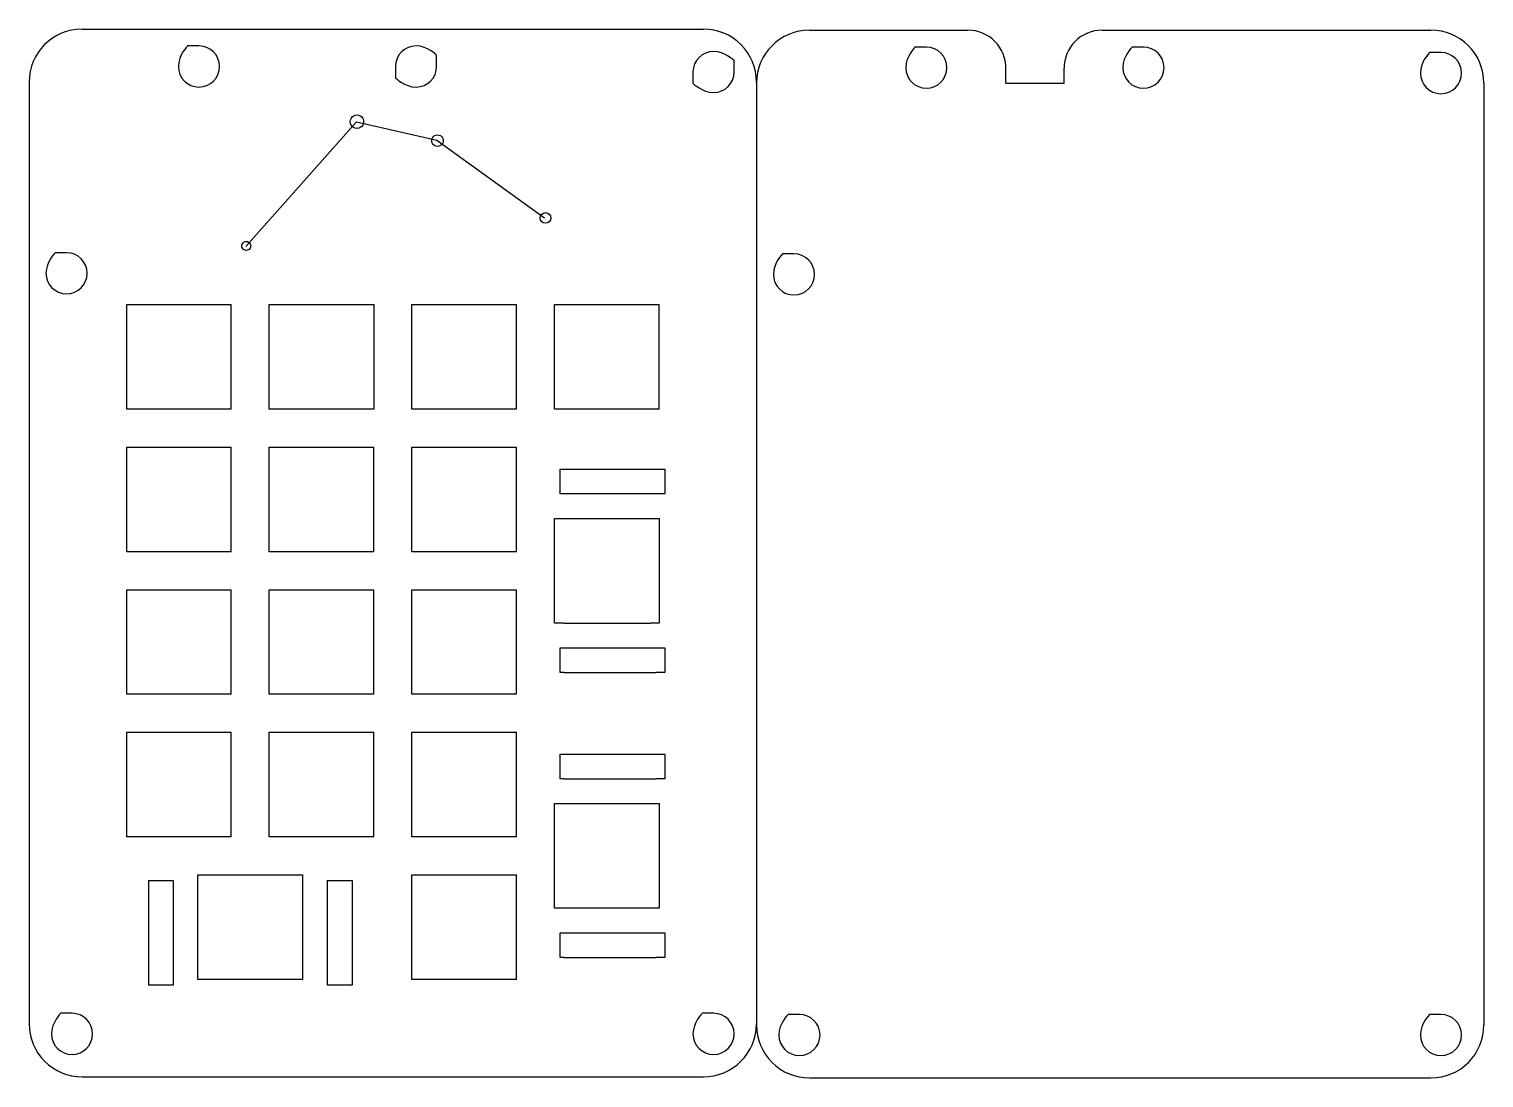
# Model space of a CAD drawing. Extents: x 36 to 586, y 43 to 440.
import ezdxf

# ---------------------------------------------------------------- set-up
doc = ezdxf.new("R2010")
doc.units = 0
doc.layers.get('0').update_dxf_attribs({"linetype": 'CONTINUOUS'})
for name, color, linetype in [('Cuts', 7, 'CONTINUOUS'), ('Layer_1', 7, 'CONTINUOUS'), ('numpad_base', 7, 'CONTINUOUS'), ('numpad_plate', 7, 'CONTINUOUS')]:
    doc.layers.add(name, color=color, linetype=linetype)

msp = doc.modelspace()

# ---------------------------------------------------------------- linework, layer by layer
at = {"color": 1}
for points in [[(80.819865, 117.656869), (80.819865, 78.056989)], [(90.179827, 117.656869), (90.179827, 78.056989)], [(99.53979, 80.216989), (99.53979, 119.816861)], [(139.139633, 119.816861), (139.139633, 80.216989)], [(148.499595, 117.656869), (148.499595, 78.056989)], [(157.859557, 117.656869), (157.859557, 78.056989)], [(115.648462, 43.342039), (166.444095, 43.342039)], [(331.064288, 42.911314), (566.39796, 42.911314)]]:
    msp.add_lwpolyline(points, dxfattribs=at)
at = {"layer": 'Cuts', "color": 1}
for points in [[(80.819865, 117.656869), (90.179828, 117.656869)], [(99.53979, 119.816861), (139.139633, 119.816861)], [(148.499595, 117.656869), (157.859557, 117.656869)], [(90.179827, 78.056989), (80.819865, 78.056989)], [(139.139633, 80.216989), (99.53979, 80.216989)], [(157.859557, 78.056989), (148.499595, 78.056989)]]:
    msp.add_lwpolyline(points, dxfattribs=at)
at = {"layer": 'Layer_1', "color": 7}
msp.add_lwpolyline([(117.610762, 357.877271), (159.547035, 405.016174), (189.97449, 398.079341), (230.807175, 368.755481)], dxfattribs=at)
for points in [[(162.267652, 405.119636)], [(192.40995, 397.933894)], [(233.162168, 368.660089)], [(119.490428, 358.050229)]]:
    msp.add_lwpolyline(points, close=True, dxfattribs=at)
at = {"layer": 'Layer_1', "color": 1}
for points in [[(72.539805, 296.215406), (72.539805, 335.815324), (112.139723, 335.815324)], [(112.139723, 296.215406), (112.139723, 335.815324)], [(180.539587, 296.215406), (180.539587, 335.815324), (220.139512, 335.815324)], [(220.139512, 296.215406), (220.139512, 335.815324)], [(234.539483, 296.215406), (234.539483, 335.815324), (274.1394, 335.815324)], [(274.1394, 296.215406), (274.1394, 335.815324)], [(112.139723, 296.215406), (72.539805, 296.215406)], [(220.139512, 296.215406), (180.539587, 296.215406)], [(274.1394, 296.215406), (234.539483, 296.215406)], [(72.539805, 242.215796), (72.539805, 281.815721), (112.139723, 281.815721)], [(112.139723, 242.215796), (112.139723, 281.815721)], [(126.5397, 242.215796), (126.5397, 281.815721), (166.139618, 281.815721)], [(166.139617, 242.215796), (166.139617, 281.815721)], [(180.539587, 242.215511), (180.539587, 281.815436), (220.139512, 281.815436)], [(220.139512, 242.215511), (220.139512, 281.815436)], [(238.211475, 264.176606), (236.699475, 264.176606), (236.699475, 273.536591), (238.211475, 273.536591)], [(238.211475, 273.536591), (273.0594, 273.536591)], [(273.0594, 273.536591), (276.299393, 273.536591), (276.299392, 264.176606), (273.0594, 264.176606)], [(273.0594, 264.176606), (238.211475, 264.176606)], [(234.539483, 215.216989), (234.539483, 254.816629), (238.211475, 254.816629)], [(238.211475, 254.816629), (270.827407, 254.816629)], [(270.827407, 254.816629), (274.1394, 254.816629), (274.1394, 215.216989), (270.827407, 215.216989)], [(112.139723, 242.215796), (72.539805, 242.215796)], [(166.139617, 242.215796), (126.5397, 242.215796)], [(220.139512, 242.215511), (180.539587, 242.215511)], [(72.539805, 188.216194), (72.539805, 227.816111), (112.13973, 227.816111)], [(112.13973, 188.216194), (112.13973, 227.816111)], [(126.5397, 188.216194), (126.5397, 227.816111), (166.139618, 227.816111)], [(166.139617, 188.216194), (166.139617, 227.816111)], [(180.539587, 188.215909), (180.539587, 227.815826), (220.139512, 227.815826)], [(220.139512, 188.215909), (220.139512, 227.815826)], [(238.211475, 215.216989), (234.539483, 215.216989)], [(238.211475, 215.216989), (270.827407, 215.216989)], [(238.211475, 196.497026), (236.699475, 196.497026), (236.699475, 205.857011), (238.211475, 205.857011)], [(238.211475, 205.857011), (273.0594, 205.857011)], [(273.0594, 205.857011), (276.299393, 205.857011), (276.299392, 196.497026), (273.0594, 196.497026)], [(238.211475, 196.497026), (273.0594, 196.497026)], [(112.13973, 188.216194), (72.539805, 188.216194)], [(166.139617, 188.216194), (126.5397, 188.216194)], [(220.139512, 188.215909), (180.539587, 188.215909)], [(72.539805, 134.216584), (72.539805, 173.816501), (112.13973, 173.816501)], [(112.13973, 134.216584), (112.13973, 173.816501)], [(126.5397, 134.216584), (126.5397, 173.816501), (166.139618, 173.816501)], [(166.139617, 134.216584), (166.139617, 173.816501)], [(180.539587, 134.216299), (180.539587, 173.816224), (220.139512, 173.816224)], [(220.139512, 134.216299), (220.139512, 173.816224)], [(238.211475, 156.176824), (236.699475, 156.176824), (236.699475, 165.536809), (238.211475, 165.536809)], [(238.211475, 165.536809), (273.0594, 165.536809)], [(273.0594, 165.536809), (276.2994, 165.536809), (276.2994, 156.176824), (273.0594, 156.176824)], [(238.211475, 156.176824), (273.0594, 156.176824)], [(234.539483, 107.217206), (234.539483, 146.816839), (238.211475, 146.816839)], [(238.211475, 146.816839), (270.827407, 146.816839)], [(270.827407, 146.816839), (274.1394, 146.816839), (274.1394, 107.217206), (270.827407, 107.217206)], [(112.13973, 134.216584), (72.539805, 134.216584)], [(166.139617, 134.216584), (126.5397, 134.216584)], [(220.139512, 134.216299), (180.539587, 134.216299)], [(180.539587, 80.216689), (180.539587, 119.816614), (220.139512, 119.816614)], [(220.139512, 80.216689), (220.139512, 119.816614)], [(238.211475, 107.217206), (234.539483, 107.217206)], [(270.827407, 107.217206), (238.211475, 107.217206)], [(238.211475, 88.497214), (236.699475, 88.497214), (236.699475, 97.857221), (238.211475, 97.857221)], [(238.211475, 97.857221), (273.0594, 97.857221)], [(273.0594, 97.857221), (276.2994, 97.857221), (276.2994, 88.497214), (273.0594, 88.497214)], [(238.211475, 88.497214), (273.0594, 88.497214)], [(220.139512, 80.216689), (180.539587, 80.216689)]]:
    msp.add_lwpolyline(points, dxfattribs=at)
msp.add_lwpolyline([(126.5397, 335.815324), (166.139618, 335.815324), (166.139618, 296.215406), (126.5397, 296.215406), (126.5397, 335.815324)], close=True, dxfattribs=at)
at = {"layer": 'Layer_1', "color": 7}
for points in [[(158.470777, 407.311763), (159.253949, 407.763927), (160.218856, 407.763927), (161.002027, 407.311763)], [(157.205152, 405.119636), (157.205152, 406.023965), (157.687606, 406.859599), (158.470777, 407.311763)], [(158.470777, 402.927509), (157.687606, 403.379674), (157.205152, 404.215308), (157.205152, 405.119636)], [(161.002027, 402.927509), (160.218856, 402.475345), (159.253949, 402.475345), (158.470777, 402.927509)], [(161.002027, 407.311763), (161.785199, 406.859599), (162.267652, 406.023965), (162.267652, 405.119636)], [(162.267652, 405.119636), (162.267652, 404.215308), (161.785199, 403.379674), (161.002027, 402.927509)], [(188.02245, 397.933894), (188.02245, 398.717645), (188.440576, 399.441861), (189.119325, 399.833737)], [(189.119325, 396.034051), (188.440576, 396.425926), (188.02245, 397.150142), (188.02245, 397.933894)], [(189.119325, 399.833737), (189.798074, 400.225613), (190.634326, 400.225613), (191.313075, 399.833737)], [(191.313075, 399.833737), (191.991824, 399.441861), (192.40995, 398.717645), (192.40995, 397.933894)], [(192.40995, 397.933894), (192.40995, 397.150142), (191.991824, 396.425926), (191.313075, 396.034051)], [(191.313075, 396.034051), (190.634326, 395.642175), (189.798074, 395.642175), (189.119325, 396.034051)], [(229.112167, 368.660089), (229.112168, 369.778465), (230.018791, 370.685089), (231.137168, 370.685089)], [(231.137168, 370.685089), (232.255544, 370.685089), (233.162167, 369.778465), (233.162168, 368.660089)], [(231.137168, 366.635089), (230.018791, 366.635089), (229.112168, 367.541712), (229.112167, 368.660089)], [(233.162168, 368.660089), (233.162167, 367.541712), (232.255544, 366.635089), (231.137168, 366.635089)], [(116.115428, 358.050229), (116.115428, 358.653114), (116.437063, 359.210204), (116.959178, 359.511647)], [(116.959178, 359.511647), (117.481292, 359.813089), (118.124563, 359.813089), (118.646678, 359.511647)], [(118.646678, 359.511647), (119.168792, 359.210204), (119.490428, 358.653114), (119.490428, 358.050229)], [(116.959178, 356.588811), (116.437063, 356.890254), (116.115428, 357.447343), (116.115428, 358.050229)], [(118.646678, 356.588811), (118.124563, 356.287368), (117.481292, 356.287368), (116.959178, 356.588811)], [(119.490428, 358.050229), (119.490428, 357.447343), (119.168792, 356.890254), (118.646678, 356.588811)]]:
    msp.add_open_spline(points, degree=3, dxfattribs=at)
at = {"layer": 'numpad_base', "color": 1}
for points in [[(331.06467, 439.761694), (391.074855, 439.761694)], [(441.870488, 439.761694), (566.398335, 439.761694)], [(405.474855, 419.723201), (405.474855, 425.361694)], [(427.470487, 419.723201), (427.470487, 425.361694)], [(35.592884, 420.147686), (35.5925, 63.386914)], [(311.022007, 419.716916), (311.021617, 62.956114)], [(405.474855, 419.723201), (427.470487, 419.723201)], [(586.443135, 419.716871), (586.44276, 62.956114)], [(55.638282, 43.342039), (115.648462, 43.342039)], [(166.444095, 43.342039), (290.971942, 43.342039)]]:
    msp.add_lwpolyline(points, dxfattribs=at)
for points in [[(367.539548, 425.588464)], [(383.130097, 425.588464)], [(449.744273, 425.588464)], [(465.334822, 425.588464)], [(562.392465, 423.506704)], [(577.983023, 423.506704)], [(317.395665, 347.270321)], [(332.986215, 347.270321)], [(319.47969, 59.166889)], [(335.070247, 59.166889)], [(562.392465, 59.166889)], [(577.983023, 59.166889)]]:
    msp.add_lwpolyline(points, close=True, dxfattribs=at)
for points in [[(331.06467, 439.761694), (319.994244, 439.76169), (311.01989, 430.787342), (311.019878, 419.716916)], [(401.257193, 435.544031), (398.556669, 438.244555), (394.893972, 439.761694), (391.074855, 439.761694)], [(405.474855, 425.361694), (405.474855, 429.180811), (403.957716, 432.843508), (401.257193, 435.544031)], [(431.68815, 435.544031), (428.987626, 432.843508), (427.470487, 429.180811), (427.470487, 425.361694)], [(441.870488, 439.761694), (438.05137, 439.761694), (434.388674, 438.244555), (431.68815, 435.544031)], [(580.572157, 433.8907), (576.813027, 437.649834), (571.71455, 439.761694), (566.398335, 439.761694)], [(371.029845, 433.383739), (371.029845, 433.383739), (367.539548, 429.893441), (367.539548, 425.588464)], [(375.334823, 433.383739), (375.334823, 433.383739), (375.334823, 433.383739), (371.029845, 433.383739)], [(383.130097, 425.588464), (383.130097, 429.893441), (379.6398, 433.383739), (375.334822, 433.383739)], [(453.23457, 433.383739), (453.23457, 433.383739), (449.744273, 429.893441), (449.744273, 425.588464)], [(457.539548, 433.383739), (457.539548, 433.383739), (457.539548, 433.383739), (453.23457, 433.383739)], [(465.334822, 425.588464), (465.334822, 429.893441), (461.844517, 433.383739), (457.539548, 433.383739)], [(565.88277, 431.301979), (565.88277, 431.301979), (562.392465, 427.811681), (562.392465, 423.506704)], [(570.18774, 431.301979), (570.18774, 431.301979), (570.18774, 431.301979), (565.88277, 431.301979)], [(577.983023, 423.506704), (577.983023, 427.811681), (574.492718, 431.301979), (570.18774, 431.301979)], [(586.443135, 419.716871), (586.443141, 425.033087), (584.331287, 430.131566), (580.572157, 433.8907)], [(367.539548, 425.588464), (367.539548, 421.283486), (371.029845, 417.793189), (375.334823, 417.793189)], [(375.334823, 417.793189), (379.6398, 417.793189), (383.130098, 421.283486), (383.130098, 425.588464)], [(449.744273, 425.588464), (449.744273, 421.283486), (453.23457, 417.793189), (457.539548, 417.793189)], [(457.539548, 417.793189), (461.844517, 417.793189), (465.334822, 421.283486), (465.334822, 425.588464)], [(562.392465, 423.506704), (562.392465, 419.201726), (565.88277, 415.711429), (570.18774, 415.711429)], [(570.18774, 415.711429), (574.492718, 415.711429), (577.983023, 419.201726), (577.983023, 423.506704)], [(320.885963, 355.065596), (320.885963, 355.065596), (317.395665, 351.575299), (317.395665, 347.270321)], [(325.19094, 355.065596), (325.19094, 355.065596), (325.19094, 355.065596), (320.885963, 355.065596)], [(332.986215, 347.270321), (332.986215, 351.575299), (329.495918, 355.065596), (325.19094, 355.065596)], [(317.395665, 347.270321), (317.395665, 342.965344), (320.885963, 339.475046), (325.19094, 339.475046)], [(325.19094, 339.475046), (329.495918, 339.475046), (332.986215, 342.965344), (332.986215, 347.270321)], [(322.969995, 66.962164), (322.969995, 66.962164), (319.47969, 63.471814), (319.47969, 59.166889)], [(327.274972, 66.962164), (327.274972, 66.962164), (327.274965, 66.962164), (322.969995, 66.962164)], [(335.070247, 59.166889), (335.070247, 63.471814), (331.579943, 66.962164), (327.274972, 66.962164)], [(565.88277, 66.962164), (565.88277, 66.962164), (562.392465, 63.471814), (562.392465, 59.166889)], [(570.18774, 66.962164), (570.18774, 66.962164), (570.18774, 66.962164), (565.88277, 66.962164)], [(577.983023, 59.166889), (577.983023, 63.471814), (574.492718, 66.962164), (570.18774, 66.962164)], [(311.019488, 62.956114), (311.019488, 57.639902), (313.131344, 52.541429), (316.890473, 48.7823)], [(580.571774, 48.7823), (584.330903, 52.541429), (586.44276, 57.639902), (586.44276, 62.956114)], [(319.47969, 59.166889), (319.47969, 54.861889), (322.969995, 51.371614), (327.274972, 51.371614)], [(327.274972, 51.371614), (331.579943, 51.371614), (335.070247, 54.861889), (335.070247, 59.166889)], [(562.392465, 59.166889), (562.392465, 54.861889), (565.88277, 51.371614), (570.18774, 51.371614)], [(570.18774, 51.371614), (574.492718, 51.371614), (577.983023, 54.861889), (577.983023, 59.166889)], [(316.890473, 48.7823), (320.649603, 45.023171), (325.748076, 42.911314), (331.064288, 42.911314)], [(566.39796, 42.911314), (571.714171, 42.911314), (576.812645, 45.023171), (580.571774, 48.7823)]]:
    msp.add_open_spline(points, degree=3, dxfattribs=at)
at = {"layer": 'numpad_plate', "color": 1}
msp.add_lwpolyline([(55.638769, 440.192464), (290.97243, 440.192464)], dxfattribs=at)
for points in [[(182.113643, 433.814516)], [(294.761835, 431.732749)], [(92.113643, 426.019234)], [(107.704193, 426.019234)], [(189.908918, 426.019234)], [(302.557118, 423.937474)], [(41.969758, 347.701099)], [(57.560309, 347.701099)], [(44.053789, 59.597614)], [(59.64434, 59.597614)], [(286.966567, 59.597614)], [(302.557118, 59.597614)]]:
    msp.add_lwpolyline(points, close=True, dxfattribs=at)
for points in [[(55.638769, 440.192464), (44.56834, 440.192464), (35.593981, 431.218115), (35.593969, 420.147686)], [(305.146252, 434.32147), (301.387122, 438.080604), (296.288645, 440.192464), (290.97243, 440.192464)], [(95.60394, 433.814509), (95.60394, 433.814509), (92.113643, 430.324211), (92.113643, 426.019234)], [(99.908918, 433.814516), (99.908918, 433.814516), (99.908918, 433.814516), (95.60394, 433.814509)], [(107.704193, 426.019234), (107.704193, 430.324211), (104.213895, 433.814516), (99.908918, 433.814516)], [(182.113643, 433.814516), (177.808665, 433.814509), (174.318368, 430.324211), (174.318368, 426.019234)], [(189.908918, 430.324211), (189.908918, 430.324211), (186.41862, 433.814516), (182.113643, 433.814516)], [(189.908918, 426.019234), (189.908918, 426.019234), (189.908918, 426.019234), (189.908918, 430.324211)], [(294.761835, 431.732749), (290.456865, 431.732749), (286.966567, 428.242451), (286.966567, 423.937474)], [(302.557118, 428.242451), (302.557118, 428.242451), (299.066812, 431.732749), (294.761835, 431.732749)], [(311.01723, 420.147641), (311.017236, 425.463857), (308.905382, 430.562336), (305.146252, 434.32147)], [(92.113643, 426.019234), (92.113643, 421.714256), (95.60394, 418.223959), (99.908918, 418.223959)], [(99.908918, 418.223959), (104.213895, 418.223959), (107.704193, 421.714256), (107.704193, 426.019234)], [(174.318368, 426.019234), (174.318368, 426.019234), (174.318368, 426.019234), (174.318368, 421.714256)], [(182.113643, 418.223959), (186.41862, 418.223959), (189.908918, 421.714256), (189.908918, 426.019234)], [(302.557118, 423.937474), (302.557118, 423.937474), (302.557118, 423.937474), (302.557118, 428.242451)], [(174.318368, 421.714256), (174.318368, 421.714256), (177.808665, 418.223959), (182.113643, 418.223959)], [(286.966567, 423.937474), (286.966567, 423.937474), (286.966567, 423.937474), (286.966567, 419.632496)], [(286.966567, 419.632496), (286.966567, 419.632496), (290.456865, 416.142199), (294.761835, 416.142199)], [(294.761835, 416.142199), (299.066813, 416.142199), (302.557118, 419.632496), (302.557118, 423.937474)], [(45.460057, 355.496366), (45.460057, 355.496366), (41.969758, 352.006069), (41.969758, 347.701099)], [(49.765034, 355.496374), (49.765034, 355.496374), (49.765033, 355.496374), (45.460057, 355.496366)], [(57.560309, 347.701099), (57.560309, 352.006069), (54.070009, 355.496374), (49.765034, 355.496374)], [(41.969758, 347.701099), (41.969758, 343.396121), (45.460057, 339.905816), (49.765034, 339.905816)], [(49.765034, 339.905816), (54.07001, 339.905816), (57.560309, 343.396121), (57.560309, 347.701099)], [(47.544088, 67.392889), (47.544088, 67.392889), (44.053789, 63.902614), (44.053789, 59.597614)], [(51.849064, 67.392889), (51.849064, 67.392889), (51.849064, 67.392889), (47.544088, 67.392889)], [(59.64434, 59.597614), (59.64434, 63.902614), (56.154041, 67.392889), (51.849064, 67.392889)], [(290.456865, 67.392889), (290.456865, 67.392889), (286.966567, 63.902614), (286.966567, 59.597614)], [(294.761835, 67.392889), (294.761835, 67.392889), (294.761835, 67.392889), (290.456865, 67.392889)], [(302.557118, 59.597614), (302.557118, 63.902614), (299.066812, 67.392889), (294.761835, 67.392889)], [(35.593585, 63.386914), (35.593565, 58.070689), (37.705413, 52.972197), (41.464544, 49.213051)], [(305.145869, 49.213025), (308.904998, 52.972154), (311.016855, 58.070627), (311.016855, 63.386839)], [(44.053789, 59.597614), (44.05379, 55.292689), (47.544089, 51.802339), (51.849064, 51.802339)], [(51.849064, 51.802339), (56.154041, 51.802339), (59.64434, 55.292689), (59.64434, 59.597614)], [(286.966567, 59.597614), (286.966567, 55.292689), (290.456865, 51.802339), (294.761835, 51.802339)], [(294.761835, 51.802339), (299.066813, 51.802339), (302.557118, 55.292689), (302.557118, 59.597614)], [(41.464544, 49.213051), (45.223676, 45.453906), (50.32216, 43.342039), (55.638385, 43.342039)], [(290.972055, 43.342039), (296.288266, 43.342039), (301.38674, 45.453896), (305.145869, 49.213025)]]:
    msp.add_open_spline(points, degree=3, dxfattribs=at)

doc.saveas('drawing.dxf')
